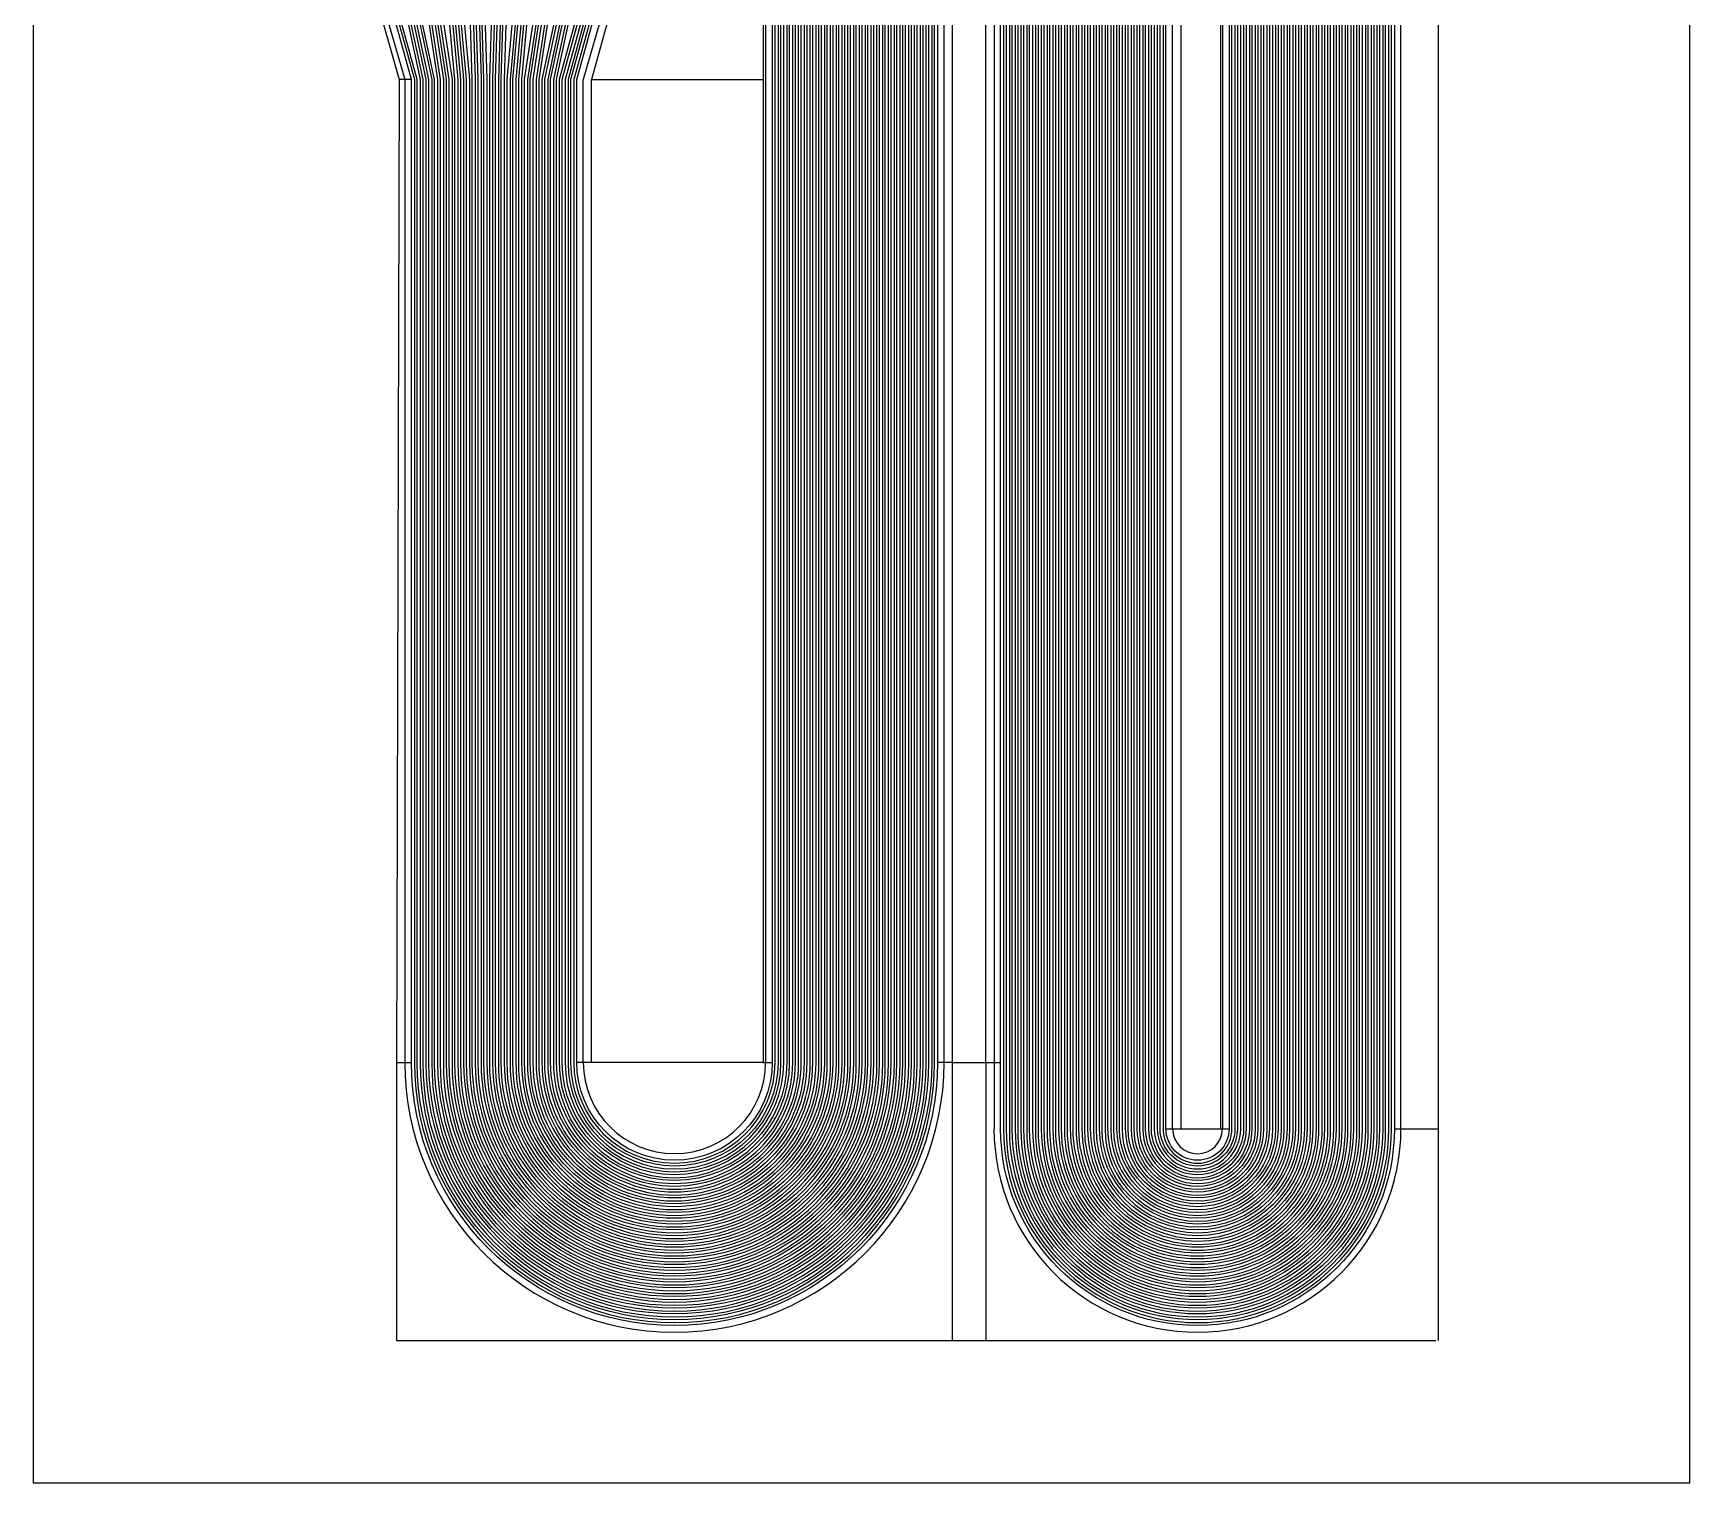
# Model space of a CAD drawing. Header units: inches. Extents: x 33.6 to 73.6, y 25 to 95.
# Drawn here: x 33.64 to 73.64, y 25.04 to 60.04 of the extents above; entities that cross this region are included whole.
import ezdxf

# ---------------------------------------------------------------- set-up
doc = ezdxf.new("R2010")
doc.units = ezdxf.units.IN
doc.header["$MEASUREMENT"] = 0
for name, color, linetype in [('Foil', 5, 'Continuous'), ('Hole', 1, 'Continuous'), ('Outline', 74, 'Continuous'), ('Raster', 2, 'Continuous')]:
    doc.layers.add(name, color=color, linetype=linetype)

msp = doc.modelspace()

# ---------------------------------------------------------------- linework, layer by layer
at = {"layer": 'Foil'}
for p, q in [((33.637, 95.037), (33.637, 25.037)), ((73.637, 25.037), (73.637, 95.037)), ((51.266, 90.918), (51.266, 35.185)), ((61.347, 90.918), (61.347, 33.587)), ((55.831, 35.185), (55.831, 85.815)), ((56.637, 35.185), (56.637, 85.815)), ((62.302, 75.185), (62.302, 33.587)), ((67.567, 28.475), (67.567, 75.185)), ((38.266, 73.918), (42.471, 58.918)), ((51.266, 73.918), (47.121, 58.918)), ((42.471, 58.918), (42.411, 35.185)), ((42.771, 58.918), (42.471, 58.918)), ((47.121, 58.918), (51.266, 58.918)), ((47.121, 35.185), (47.121, 58.918)), ((42.411, 35.185), (42.411, 28.475)), ((42.411, 35.185), (42.771, 35.185)), ((47.121, 35.185), (46.761, 35.185)), ((51.266, 35.185), (47.121, 35.185)), ((51.266, 35.185), (51.482, 35.185)), ((55.831, 35.185), (55.472, 35.185)), ((55.831, 28.475), (55.831, 35.185)), ((55.831, 35.185), (56.637, 35.185)), ((56.637, 35.185), (56.637, 28.475)), ((56.637, 35.185), (56.997, 35.185)), ((60.987, 33.587), (62.512, 33.587)), ((66.502, 33.587), (67.567, 33.587)), ((42.411, 28.475), (49.121, 28.475)), ((49.121, 28.475), (55.831, 28.475)), ((55.831, 28.475), (67.5, 28.475)), ((59.832, 28.475), (59.832, 28.475)), ((33.637, 25.037), (73.637, 25.037))]:
    msp.add_line(p, q, dxfattribs=at)
msp.add_lwpolyline([(67.067, 82.685), (65.942, 75.185), (65.942, 33.587, -1), (57.557, 33.587), (57.557, 85.815, 1), (54.912, 85.815), (54.912, 35.185, -1), (43.331, 35.185), (43.331, 58.918), (40.106, 73.918), (40.106, 77.918), (41.106, 77.918), (41.106, 73.918), (43.401, 58.918), (43.401, 35.185, 1), (54.842, 35.185), (54.842, 85.815, -1), (57.627, 85.815), (57.627, 33.587, 1), (65.872, 33.587), (65.872, 75.185), (66.467, 82.685), (66.467, 83.285), (67.067, 83.285)], format="xyb", close=True, dxfattribs=at)
for points in [[(55.472, 85.815), (55.472, 35.185, -1), (42.771, 35.185), (42.771, 58.918), (38.626, 73.918)], [(38.696, 73.918), (42.841, 58.918), (42.841, 35.185, 1), (55.402, 35.185), (55.402, 85.815, -1)], [(55.332, 85.815), (55.332, 35.185, -1), (42.911, 35.185), (42.911, 58.918), (38.766, 73.918)], [(39.766, 73.918), (42.981, 58.918), (42.981, 35.185, 1), (55.262, 35.185), (55.262, 85.815, -1)], [(55.192, 85.815), (55.192, 35.185, -1), (43.051, 35.185), (43.051, 58.918), (39.826, 73.918)], [(39.906, 73.918), (43.121, 58.918), (43.121, 35.185, 1), (55.122, 35.185), (55.122, 85.815, -1)], [(55.052, 85.815), (55.052, 35.185, -1), (43.191, 35.185), (43.191, 58.918), (39.966, 73.918)], [(40.046, 73.918), (43.261, 58.918), (43.261, 35.185, 1), (54.982, 35.185), (54.982, 85.815, -1)], [(54.772, 85.815), (54.772, 35.185, -1), (43.471, 35.185), (43.471, 58.918), (41.166, 73.918)], [(41.246, 73.918), (43.541, 58.918), (43.541, 35.185, 1), (54.702, 35.185), (54.702, 85.815, -1)], [(41.306, 73.918), (43.611, 58.918), (43.611, 35.185, 1), (54.632, 35.185), (54.632, 85.815, -1)], [(54.562, 85.815), (54.562, 35.185, -1), (43.681, 35.185), (43.681, 58.918), (41.386, 73.918)], [(41.446, 73.918), (43.751, 58.918), (43.751, 35.185, 1), (54.492, 35.185), (54.492, 85.815, -1)], [(54.422, 85.815), (54.422, 35.185, -1), (43.821, 35.185), (43.821, 58.918), (42.446, 73.918)], [(42.506, 73.918), (43.891, 58.918), (43.891, 35.185, 1), (54.352, 35.185), (54.352, 85.815, -1)], [(54.282, 85.815), (54.282, 35.185, -1), (43.961, 35.185), (43.961, 58.918), (42.586, 73.918)], [(42.646, 73.918), (44.031, 58.918), (44.031, 35.185, 1), (54.212, 35.185), (54.212, 85.815, -1)], [(54.142, 85.815), (54.142, 35.185, -1), (44.101, 35.185), (44.101, 58.918), (42.726, 73.918)], [(42.786, 73.918), (44.171, 58.918), (44.171, 35.185, 1), (54.072, 35.185), (54.072, 85.815, -1)], [(54.002, 85.815), (54.002, 35.185, -1), (44.241, 35.185), (44.241, 58.918), (43.786, 73.918)], [(43.846, 73.918), (44.311, 58.918), (44.311, 35.185, 1), (53.932, 35.185), (53.932, 85.815, -1)], [(53.862, 85.815), (53.862, 35.185, -1), (44.381, 35.185), (44.381, 58.918), (43.926, 73.918)], [(43.986, 73.918), (44.451, 58.918), (44.451, 35.185, 1), (53.792, 35.185), (53.792, 85.815, -1)], [(53.722, 85.815), (53.722, 35.185, -1), (44.521, 35.185), (44.521, 58.918), (44.066, 73.918)], [(44.126, 73.918), (44.591, 58.918), (44.591, 35.185, 1), (53.652, 35.185), (53.652, 85.815, -1)], [(53.582, 85.815), (53.582, 35.185, -1), (44.661, 35.185), (44.661, 58.918), (45.126, 73.918)], [(45.186, 73.918), (44.731, 58.918), (44.731, 35.185, 1), (53.512, 35.185), (53.512, 85.815, -1)], [(53.442, 85.815), (53.442, 35.185, -1), (44.801, 35.185), (44.801, 58.918), (45.266, 73.918)], [(45.326, 73.918), (44.871, 58.918), (44.871, 35.185, 1), (53.372, 35.185), (53.372, 85.815, -1)], [(53.302, 85.815), (53.302, 35.185, -1), (44.941, 35.185), (44.941, 58.918), (45.406, 73.918)], [(45.466, 73.918), (45.011, 58.918), (45.011, 35.185, 1), (53.232, 35.185), (53.232, 85.815, -1)], [(53.162, 85.815), (53.162, 35.185, -1), (45.081, 35.185), (45.081, 58.918), (46.466, 73.918)], [(46.526, 73.918), (45.151, 58.918), (45.151, 35.185, 1), (53.092, 35.185), (53.092, 85.815, -1)], [(53.022, 85.815), (53.022, 35.185, -1), (45.221, 35.185), (45.221, 58.918), (46.606, 73.918)], [(46.666, 73.918), (45.291, 58.918), (45.291, 35.185, 1), (52.952, 35.185), (52.952, 85.815, -1)], [(52.882, 85.815), (52.882, 35.185, -1), (45.361, 35.185), (45.361, 58.918), (46.746, 73.918)], [(45.431, 58.918), (45.431, 35.185, 1), (52.812, 35.185), (52.812, 85.815, -1)], [(52.742, 85.815), (52.742, 35.185, -1), (45.501, 35.185), (45.501, 58.918), (47.806, 73.918)], [(47.866, 73.918), (45.571, 58.918), (45.571, 35.185, 1), (52.672, 35.185), (52.672, 85.815, -1)], [(52.602, 85.815), (52.602, 35.185, -1), (45.641, 35.185), (45.641, 58.918), (47.946, 73.918)], [(52.532, 85.815), (52.532, 35.185, -1), (45.711, 35.185), (45.711, 58.918), (48.006, 73.918)], [(48.086, 73.918), (45.781, 58.918), (45.781, 35.185, 1), (52.462, 35.185), (52.462, 85.815, -1)], [(52.392, 85.815), (52.392, 35.185, -1), (45.851, 35.185), (45.851, 58.918), (48.146, 73.918)], [(49.146, 73.918), (45.921, 58.918), (45.921, 35.185, 1), (52.322, 35.185), (52.322, 85.815, -1)], [(52.252, 85.815), (52.252, 35.185, -1), (45.991, 35.185), (45.991, 58.918), (49.206, 73.918)], [(49.286, 73.918), (46.061, 58.918), (46.061, 35.185, 1), (52.182, 35.185), (52.182, 85.815, -1)], [(52.112, 85.815), (52.112, 35.185, -1), (46.131, 35.185), (46.131, 58.918), (49.346, 73.918)], [(49.426, 73.918), (46.201, 58.918), (46.201, 35.185, 1), (52.042, 35.185), (52.042, 85.815, -1)], [(51.972, 85.815), (51.972, 35.185, -1), (46.271, 35.185), (46.271, 58.918), (49.486, 73.918)], [(50.486, 73.918), (46.341, 58.918), (46.341, 35.185, 1), (51.902, 35.185), (51.902, 85.815, -1)], [(51.832, 85.815), (51.832, 35.185, -1), (46.411, 35.185), (46.411, 58.918), (50.546, 73.918)], [(50.626, 73.918), (46.481, 58.918), (46.481, 35.185, 1), (51.762, 35.185), (51.762, 85.815, -1)], [(50.686, 73.918), (46.551, 58.918), (46.551, 35.185, 1), (51.692, 35.185), (51.692, 85.815, -1)], [(51.622, 85.815), (51.622, 35.185, -1), (46.621, 35.185), (46.621, 58.918), (50.766, 73.918)], [(50.836, 73.918), (46.691, 58.918), (46.691, 35.185, 1), (51.552, 35.185), (51.552, 85.815, -1)], [(51.482, 85.815), (51.482, 35.185, -1), (46.761, 35.185), (46.761, 58.918), (50.906, 73.918)], [(66.502, 75.185), (66.502, 33.587, -1), (56.997, 33.587), (56.997, 85.815, 1)], [(57.067, 85.815), (57.067, 33.587, 1), (66.432, 33.587), (66.432, 75.185)], [(66.362, 75.185), (66.362, 33.587, -1), (57.137, 33.587), (57.137, 85.815, 1)], [(57.207, 85.815), (57.207, 33.587, 1), (66.292, 33.587), (66.292, 75.185)], [(66.222, 75.185), (66.222, 33.587, -1), (57.277, 33.587), (57.277, 85.815, 1)], [(57.347, 85.815), (57.347, 33.587, 1), (66.152, 33.587), (66.152, 75.185)], [(66.082, 75.185), (66.082, 33.587, -1), (57.417, 33.587), (57.417, 85.815, 1)], [(57.487, 85.815), (57.487, 33.587, 1), (66.012, 33.587), (66.012, 75.185)], [(65.802, 75.185), (65.802, 33.587, -1), (57.697, 33.587), (57.697, 85.815, 1)], [(57.767, 85.815), (57.767, 33.587, 1), (65.732, 33.587), (65.732, 75.185)], [(57.837, 85.815), (57.837, 33.587, 1), (65.662, 33.587), (65.662, 75.185)], [(65.592, 75.185), (65.592, 33.587, -1), (57.907, 33.587), (57.907, 85.815, 1)], [(57.977, 85.815), (57.977, 33.587, 1), (65.522, 33.587), (65.522, 75.185)], [(65.452, 75.185), (65.452, 33.587, -1), (58.047, 33.587), (58.047, 85.815, 1)], [(58.117, 85.815), (58.117, 33.587, 1), (65.382, 33.587), (65.382, 75.185)], [(65.312, 75.185), (65.312, 33.587, -1), (58.187, 33.587), (58.187, 85.815, 1)], [(58.257, 85.815), (58.257, 33.587, 1), (65.242, 33.587), (65.242, 75.185)], [(65.172, 75.185), (65.172, 33.587, -1), (58.327, 33.587), (58.327, 85.815, 1)], [(58.397, 85.815), (58.397, 33.587, 1), (65.102, 33.587), (65.102, 75.185)], [(65.032, 75.185), (65.032, 33.587, -1), (58.467, 33.587), (58.467, 85.815, 1)], [(58.537, 85.815), (58.537, 33.587, 1), (64.962, 33.587), (64.962, 75.185)], [(64.892, 75.185), (64.892, 33.587, -1), (58.607, 33.587), (58.607, 85.815, 1)], [(58.677, 85.815), (58.677, 33.587, 1), (64.822, 33.587), (64.822, 75.185)], [(64.752, 75.185), (64.752, 33.587, -1), (58.747, 33.587), (58.747, 85.815, 1)], [(58.817, 85.815), (58.817, 33.587, 1), (64.682, 33.587), (64.682, 75.185)], [(64.612, 75.185), (64.612, 33.587, -1), (58.887, 33.587), (58.887, 85.815, 1)], [(58.957, 85.815), (58.957, 33.587, 1), (64.542, 33.587), (64.542, 75.185)], [(64.472, 75.185), (64.472, 33.587, -1), (59.027, 33.587), (59.027, 85.815, 1)], [(59.097, 85.815), (59.097, 33.587, 1), (64.402, 33.587), (64.402, 75.185)], [(64.332, 75.185), (64.332, 33.587, -1), (59.167, 33.587), (59.167, 85.815, 1)], [(59.237, 85.815), (59.237, 33.587, 1), (64.262, 33.587), (64.262, 75.185)], [(64.192, 75.185), (64.192, 33.587, -1), (59.307, 33.587), (59.307, 85.815, 1)], [(59.377, 85.815), (59.377, 33.587, 1), (64.122, 33.587), (64.122, 75.185)], [(64.052, 75.185), (64.052, 33.587, -1), (59.447, 33.587), (59.447, 85.815, 1)], [(59.517, 85.815), (59.517, 33.587, 1), (63.982, 33.587), (63.982, 75.185)], [(63.912, 75.185), (63.912, 33.587, -1), (59.587, 33.587), (59.587, 85.815, 1)], [(59.657, 85.815), (59.657, 33.587, 1), (63.842, 33.587), (63.842, 75.185)], [(63.772, 75.185), (63.772, 33.587, -1), (59.727, 33.587), (59.727, 85.815, 1)], [(59.797, 85.815), (59.797, 33.587, 1), (63.702, 33.587), (63.702, 75.185)], [(63.632, 75.185), (63.632, 33.587, -1), (59.867, 33.587), (59.867, 85.815, 1)], [(63.562, 75.185), (63.562, 33.587, -1), (59.937, 33.587), (59.937, 85.815, 1)], [(60.007, 85.815), (60.007, 33.587, 1), (63.492, 33.587), (63.492, 75.185)], [(63.422, 75.185), (63.422, 33.587, -1), (60.077, 33.587), (60.077, 85.815, 1)], [(60.147, 85.815), (60.147, 33.587, 1), (63.352, 33.587), (63.352, 75.185)], [(63.282, 75.185), (63.282, 33.587, -1), (60.217, 33.587), (60.217, 85.815, 1)], [(60.287, 85.815), (60.287, 33.587, 1), (63.212, 33.587), (63.212, 75.185)], [(63.142, 75.185), (63.142, 33.587, -1), (60.357, 33.587), (60.357, 85.815, 1)], [(60.427, 85.815), (60.427, 33.587, 1), (63.072, 33.587), (63.072, 75.185)], [(63.002, 75.185), (63.002, 33.587, -1), (60.497, 33.587), (60.497, 85.815, 1)], [(60.567, 85.815), (60.567, 33.587, 1), (62.932, 33.587), (62.932, 75.185)], [(62.862, 75.185), (62.862, 33.587, -1), (60.637, 33.587), (60.637, 85.815, 1)], [(60.707, 85.815), (60.707, 33.587, 1), (62.792, 33.587), (62.792, 75.185)], [(60.777, 85.815), (60.777, 33.587, 1), (62.722, 33.587), (62.722, 75.185)], [(62.652, 75.185), (62.652, 33.587, -1), (60.847, 33.587), (60.847, 85.815, 1)], [(60.917, 85.815), (60.917, 33.587, 1), (62.582, 33.587), (62.582, 75.185)], [(62.512, 75.185), (62.512, 33.587, -1), (60.987, 33.587), (60.987, 85.815, 1)]]:
    msp.add_lwpolyline(points, format="xyb", dxfattribs=at)
msp.add_lwpolyline([(46.806, 73.918), (45.431, 58.911)], dxfattribs=at)
at = {"layer": 'Hole'}
msp.add_lwpolyline([(33.637, 25.037), (73.637, 25.037), (73.637, 95.037), (33.637, 95.037)], close=True, dxfattribs=at)
at = {"layer": 'Outline'}
for p, q in [((51.322, 85.815), (51.321, 35.185)), ((55.632, 35.185), (55.632, 85.815)), ((42.611, 58.918), (42.611, 35.185)), ((46.921, 35.185), (46.921, 58.918))]:
    msp.add_line(p, q, dxfattribs=at)
msp.add_lwpolyline([(33.637, 25.037), (73.637, 25.037), (73.637, 95.037), (33.637, 95.037)], close=True, dxfattribs=at)
for points in [[(56.837, 85.815), (56.837, 33.587)], [(61.147, 33.587), (61.147, 85.815)], [(62.352, 75.185), (62.352, 33.587)], [(66.662, 33.587), (66.662, 75.185)], [(38.266, 73.918), (42.611, 58.918)], [(51.266, 73.918), (46.921, 58.918)]]:
    msp.add_lwpolyline(points, dxfattribs=at)
for centre, radius, end in [((49.121, 35.185), 6.51, 360), ((49.121, 35.185), 2.2, 0), ((61.749, 33.587), 4.913, 0), ((61.749, 33.587), 0.603, 0)]:
    msp.add_arc(centre, radius, 180, end, dxfattribs=at)
at = {"layer": 'Raster'}
msp.add_lwpolyline([(33.637, 25.037), (73.637, 25.037), (73.637, 95.037), (33.637, 95.037)], close=True, dxfattribs=at)

doc.saveas('drawing.dxf')
